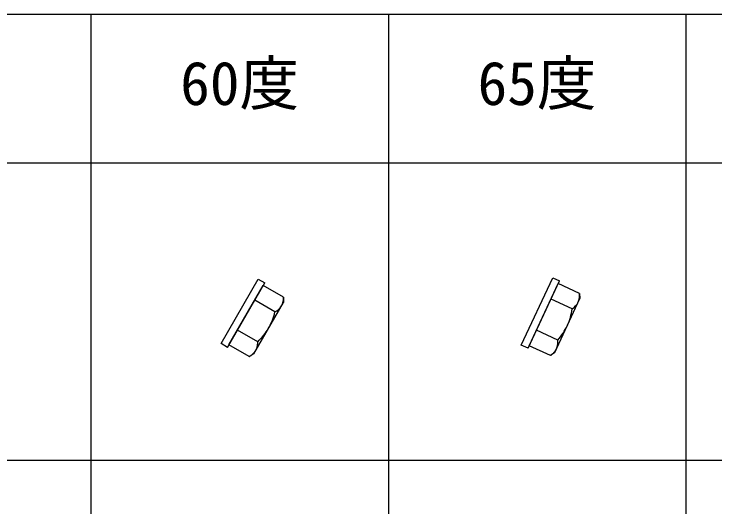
# Model space of a CAD drawing. Units: millimetres, scale not verified. Extents: x -390 to 390, y -260 to 278.
# Drawn here: x 99.6 to 193.9, y 193.7 to 260 of the extents above; entities that cross this region are included whole.
import ezdxf
from ezdxf.enums import TextEntityAlignment as Align

# ---------------------------------------------------------------- set-up
doc = ezdxf.new("R2010")
doc.units = ezdxf.units.MM
doc.header["$LTSCALE"] = 2
doc.layers.add('0-0_0-0', color=3, linetype='Continuous')
doc.layers.add('F-0_ 補助線', color=4, linetype='Continuous')
doc.styles.add('ＭＳ ゴシック', font='')
doc.styles.get('ＭＳ ゴシック').set_extended_font_data('MS Gothic')

msp = doc.modelspace()

# ---------------------------------------------------------------- linework, layer by layer
at = {"layer": '0-0_0-0'}
for p, q in [((172.113, 224.532), (173.019, 224.109)), ((128.366, 215.17), (133.366, 223.83)), ((128.557, 215.5), (133.175, 223.5)), ((132.5, 224.33), (133.366, 223.83)), ((135.897, 221.929), (133.175, 223.5)), ((168.793, 215.046), (173.019, 224.109)), ((168.954, 215.391), (172.858, 223.763)), ((175.707, 222.435), (172.858, 223.763)), ((135.897, 221.929), (135.897, 221.214)), ((174.73, 220.343), (171.882, 221.671)), ((172.388, 214.473), (175.769, 221.723)), ((175.707, 222.435), (175.769, 221.723)), ((131.897, 214.286), (135.897, 221.214)), ((134.742, 219.929), (132.021, 221.5)), ((132.433, 215.929), (129.711, 217.5)), ((172.779, 216.156), (169.93, 217.485)), ((131.278, 213.929), (128.557, 215.5)), ((171.803, 214.063), (168.954, 215.391)), ((131.897, 214.286), (131.278, 213.929)), ((172.388, 214.473), (171.803, 214.063))]:
    msp.add_line(p, q, dxfattribs=at)
for points in [[(168.793, 215.046), (167.887, 215.468), (172.113, 224.532)], [(128.366, 215.17), (127.5, 215.67), (132.5, 224.33)], [(172.591, 214.911), (172.599, 214.927), (172.607, 214.943), (172.615, 214.959), (172.622, 214.975), (172.629, 214.992), (172.636, 215.008), (172.643, 215.024), (172.65, 215.041), (172.656, 215.057), (172.67, 215.091), (172.686, 215.139), (172.694, 215.163), (172.702, 215.187), (172.709, 215.211), (172.716, 215.236), (172.723, 215.26), (172.729, 215.285), (172.735, 215.31), (172.741, 215.336), (172.746, 215.361), (172.751, 215.387), (172.756, 215.413), (172.761, 215.438), (172.765, 215.464), (172.772, 215.516), (172.779, 215.569), (172.781, 215.595), (172.786, 215.649), (172.787, 215.675), (172.789, 215.702), (172.792, 215.786), (172.793, 215.842), (172.793, 215.87), (172.792, 215.898), (172.792, 215.927), (172.79, 215.984), (172.787, 216.041), (172.783, 216.098), (172.779, 216.156)], [(132.138, 214.704), (132.147, 214.72), (132.156, 214.735), (132.165, 214.75), (132.174, 214.766), (132.183, 214.781), (132.191, 214.797), (132.2, 214.813), (132.208, 214.829), (132.216, 214.845), (132.232, 214.877), (132.253, 214.923), (132.262, 214.946), (132.272, 214.97), (132.282, 214.993), (132.291, 215.017), (132.299, 215.041), (132.308, 215.065), (132.316, 215.09), (132.324, 215.115), (132.332, 215.139), (132.339, 215.164), (132.346, 215.19), (132.353, 215.215), (132.359, 215.24), (132.371, 215.292), (132.382, 215.344), (132.387, 215.37), (132.396, 215.422), (132.4, 215.449), (132.404, 215.476), (132.414, 215.558), (132.42, 215.614), (132.422, 215.642), (132.424, 215.671), (132.426, 215.699), (132.429, 215.756), (132.431, 215.813), (132.432, 215.871), (132.433, 215.929)], [(131.278, 213.929), (131.329, 213.959), (131.38, 213.99), (131.43, 214.021), (131.454, 214.037), (131.478, 214.053), (131.503, 214.069), (131.526, 214.086), (131.55, 214.102), (131.574, 214.119), (131.597, 214.136), (131.62, 214.153), (131.643, 214.171), (131.665, 214.188), (131.706, 214.221), (131.727, 214.238), (131.747, 214.255), (131.786, 214.29), (131.805, 214.307), (131.824, 214.325), (131.843, 214.343), (131.862, 214.361), (131.88, 214.379), (131.898, 214.398), (131.916, 214.416), (131.933, 214.435), (131.95, 214.454), (131.967, 214.473), (131.984, 214.492), (132, 214.511), (132.015, 214.531), (132.03, 214.55), (132.046, 214.57), (132.061, 214.59), (132.075, 214.61), (132.089, 214.63), (132.099, 214.645), (132.109, 214.66), (132.119, 214.675), (132.138, 214.704)], [(171.803, 214.063), (171.851, 214.098), (171.899, 214.133), (171.946, 214.168), (171.969, 214.186), (171.991, 214.204), (172.014, 214.223), (172.036, 214.241), (172.059, 214.26), (172.08, 214.278), (172.102, 214.297), (172.123, 214.317), (172.144, 214.336), (172.165, 214.355), (172.203, 214.392), (172.222, 214.41), (172.241, 214.429), (172.277, 214.467), (172.295, 214.486), (172.312, 214.505), (172.329, 214.525), (172.346, 214.545), (172.363, 214.564), (172.379, 214.584), (172.395, 214.604), (172.411, 214.625), (172.426, 214.645), (172.442, 214.666), (172.456, 214.686), (172.47, 214.706), (172.484, 214.727), (172.498, 214.748), (172.511, 214.769), (172.524, 214.79), (172.537, 214.811), (172.549, 214.833), (172.558, 214.848), (172.567, 214.864), (172.575, 214.88), (172.591, 214.911)]]:
    msp.add_lwpolyline(points, dxfattribs=at)
for centre, radius, start, end in [((133.585, 221.834), 2.314, 332.175, 2.342), ((173.412, 222.139), 2.314, 337.175, 7.342), ((133.674, 221.973), 2.306, 297.605, 327.883), ((173.488, 222.285), 2.306, 302.605, 332.883), ((126.727, 221.785), 8.228, 330.632, 346.962), ((166.584, 221.493), 8.228, 335.632, 351.962), ((166.65, 221.664), 8.24, 318.053, 334.358), ((126.808, 221.95), 8.24, 313.053, 329.358)]:
    msp.add_arc(centre, radius, start, end, dxfattribs=at)
at = {"layer": 'F-0_ 補助線', "color": 6}
for p, q in [((-390, 260), (390, 260)), ((-390, 240), (390, 240))]:
    msp.add_line(p, q, dxfattribs=at)
at = {"layer": 'F-0_ 補助線'}
for p, q in [((110, 260), (110, -260)), ((150, 260), (150, -260)), ((190, 260), (190, -260)), ((-370, 200), (390, 200))]:
    msp.add_line(p, q, dxfattribs=at)

# ---------------------------------------------------------------- texts
at = {"layer": 'F-0_ 補助線', "color": 7, "style": 'ＭＳ ゴシック'}
for s, p in [('60度', (122, 246)), ('65度', (162, 246))]:
    msp.add_text(s, height=5.865, dxfattribs=at).set_placement(p, align=Align.BOTTOM_LEFT)

doc.saveas('drawing.dxf')
